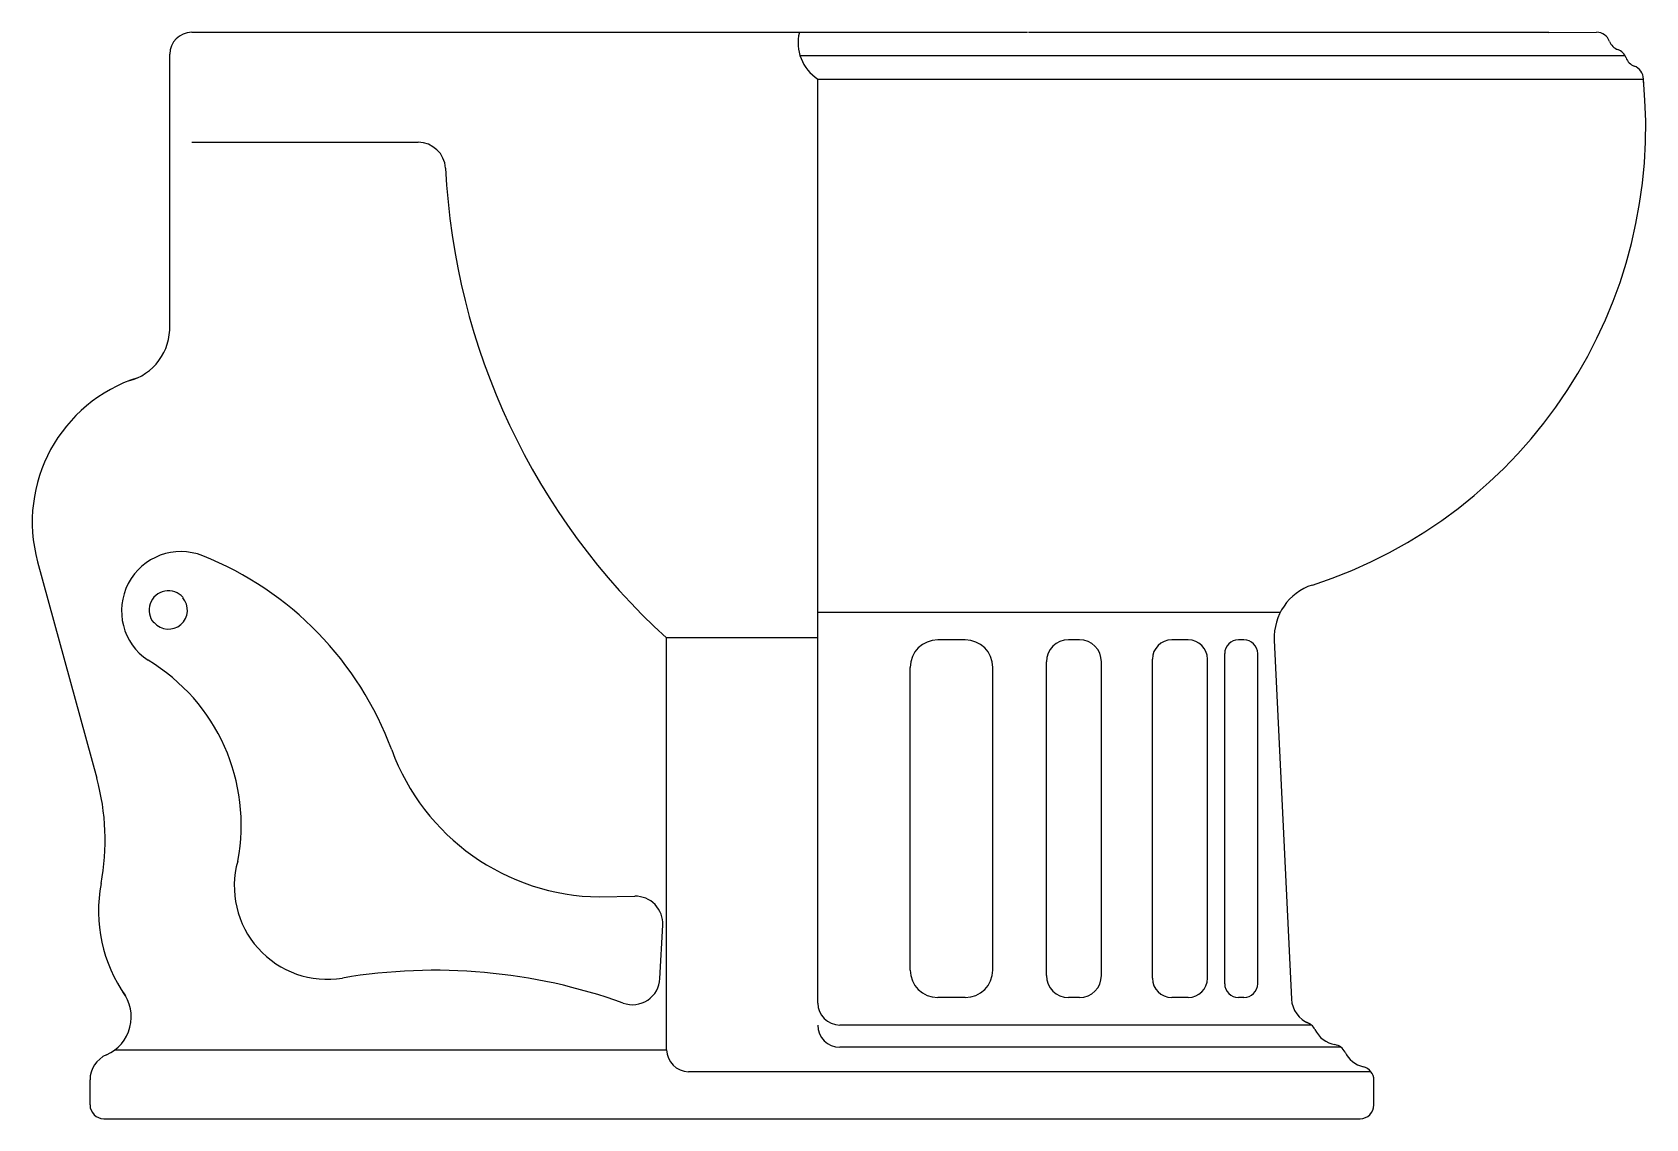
# Model space of a CAD drawing. Extents: x 483 to 1070, y 1379 to 1774.
import ezdxf

# ---------------------------------------------------------------- set-up
doc = ezdxf.new("R2010")
doc.units = 0
doc.header["$LTSCALE"] = 50
doc.layers.add('FINA', color=6, linetype='CONTINUOUS')
doc.layers.add('GROSSA', color=3, linetype='CONTINUOUS')

msp = doc.modelspace()

# ---------------------------------------------------------------- linework, layer by layer
at = {"layer": 'FINA', "color": 0, "linetype": 'CONTINUOUS'}
for p, q in [((761.98, 1765.44), (1062.05, 1765.44)), ((768.45, 1756.94), (844.71, 1756.94)), ((768.45, 1421.01), (768.45, 1756.94)), ((838.85, 1756.94), (1033.92, 1756.94)), ((1033.68, 1756.92), (1068.72, 1756.94)), ((540.72, 1733.94), (623.06, 1733.94)), ((936.65, 1563.04), (768.45, 1563.04)), ((713.45, 1404.04), (713.45, 1553.74)), ((768.45, 1553.74), (713.45, 1553.74)), ((822.07, 1553.04), (812.07, 1553.04)), ((863.61, 1553.04), (859.61, 1553.04)), ((903.17, 1553.04), (897.17, 1553.04)), ((923.44, 1553.04), (921.44, 1553.04)), ((851.61, 1431.01), (851.61, 1545.04)), ((871.61, 1431.01), (871.61, 1545.04)), ((890.17, 1430.01), (890.17, 1546.04)), ((910.17, 1430.01), (910.17, 1546.04)), ((916.44, 1428.01), (916.44, 1548.04)), ((928.44, 1428.01), (928.44, 1548.04)), ((802.07, 1433.01), (802.07, 1543.04)), ((832.07, 1433.01), (832.07, 1543.04)), ((688.97, 1459.59), (701.87, 1459.84)), ((711.03, 1429.87), (712.05, 1449.32)), ((822.07, 1423.01), (812.07, 1423.01)), ((863.61, 1423.01), (859.61, 1423.01)), ((903.17, 1423.01), (897.17, 1423.01)), ((923.44, 1423.01), (921.44, 1423.01)), ((927.29, 1413.01), (776.45, 1413.01)), ((948, 1413.01), (927.29, 1413.01)), ((512.72, 1403.94), (713.45, 1403.94)), ((958.71, 1404.94), (776.45, 1404.94)), ((969.64, 1396.04), (721.45, 1396.04))]:
    msp.add_line(p, q, dxfattribs=at)
for centre, radius, start, end in [((776.96, 1770.13), 15.7, 165.96988, 237.16535), ((623.06, 1723.94), 10, 3.31627, 90), ((879.95, 1736.43), 247.19, 182.76251, 227.6553), ((536.75, 1563.57), 21.56, 68.2341, 236.40222), ((499.85, 1471.15), 121.06, 20.22328, 68.23451), ((532.25, 1563.84), 7.06, 40.91839, 220.92037), ((532.25, 1563.84), 6.89, 220.91938, 40.91938), ((812.07, 1543.04), 10, 90, 180), ((822.07, 1543.04), 10, 0, 90), ((859.61, 1545.04), 8, 90, 180), ((863.61, 1545.04), 8, 0, 90), ((897.17, 1546.04), 7, 90, 180), ((903.17, 1546.04), 7, 0, 90), ((921.44, 1548.04), 5, 90, 180), ((923.44, 1548.04), 5, 0, 90), ((489.08, 1485.83), 69.65, 349.06817, 59.12595), ((690.06, 1541.23), 81.65, 200.22334, 269.23437), ((590.03, 1463.47), 33.83, 164.30861, 279.43215), ((702.06, 1449.84), 10, 357, 91.11373), ((629.2, 1230.55), 202.36, 70.22679, 99.56557), ((812.07, 1433.01), 10, 180, 270), ((822.07, 1433.01), 10, 270, 0), ((701.05, 1430.4), 10, 250.22679, 357), ((859.61, 1431.01), 8, 180, 270), ((863.61, 1431.01), 8, 270, 0), ((897.17, 1430.01), 7, 180, 270), ((903.17, 1430.01), 7, 270, 0), ((921.44, 1428.01), 5, 180, 270), ((923.44, 1428.01), 5, 270, 360), ((776.45, 1421.01), 8, 180, 270), ((776.45, 1412.94), 8, 180, 270), ((721.45, 1404.04), 8, 180, 270)]:
    msp.add_arc(centre, radius, start, end, dxfattribs=at)
at = {"layer": 'GROSSA', "color": 0, "linetype": 'CONTINUOUS'}
for p, q in [((540.72, 1773.94), (844.71, 1773.94)), ((845.04, 1773.94), (1034.35, 1773.94)), ((1034.11, 1773.9), (1051.72, 1773.94)), ((532.72, 1665.66), (532.72, 1765.94)), ((484.67, 1581.42), (506.2, 1502.74)), ((934.48, 1552.97), (940.73, 1422.46)), ((503.72, 1383.94), (503.72, 1393.03)), ((970.72, 1383.94), (970.72, 1392.94)), ((508.72, 1378.94), (965.72, 1378.94))]:
    msp.add_line(p, q, dxfattribs=at)
for centre, radius, start, end in [((540.72, 1765.94), 8, 90, 180), ((1051.72, 1768.94), 5, 19.89591, 90), ((1061.12, 1772.34), 5, 199.89591, 250.10409), ((1057.72, 1762.94), 5, 19.89591, 70.10409), ((1067.12, 1766.34), 5, 199.89591, 250.10409), ((1063.72, 1756.94), 5, 0, 70.10409), ((894.59, 1739.51), 175, 287.88045, 5.71639), ((894.59, 1739.51), 175, 5.21484, 5.71639), ((512.74, 1666.54), 20, 284.28935, 2.52804), ((537.72, 1595.94), 55, 107.59839, 195.30697), ((954.46, 1553.93), 20, 107.88045, 182.74047), ((424.22, 1480.3), 85, 349.25183, 15.30697), ((560.22, 1454.48), 53.42, 169.25183, 215.22145), ((503.72, 1415.94), 15, 293.57818, 37.57767), ((950.72, 1422.94), 10, 182.74047, 249.29935), ((944.72, 1409.24), 5, 25.64017, 72.25096), ((958.24, 1415.73), 10, 205.64017, 260.31705), ((955.72, 1400.94), 5, 26.07079, 80.31705), ((969.19, 1407.53), 10, 206.07079, 256.60959), ((513.72, 1393.03), 10, 113.57818, 180), ((965.72, 1392.94), 5, 0, 76.60959), ((508.72, 1383.94), 5, 180, 270), ((965.72, 1383.94), 5, 270, 0)]:
    msp.add_arc(centre, radius, start, end, dxfattribs=at)

doc.saveas('drawing.dxf')
